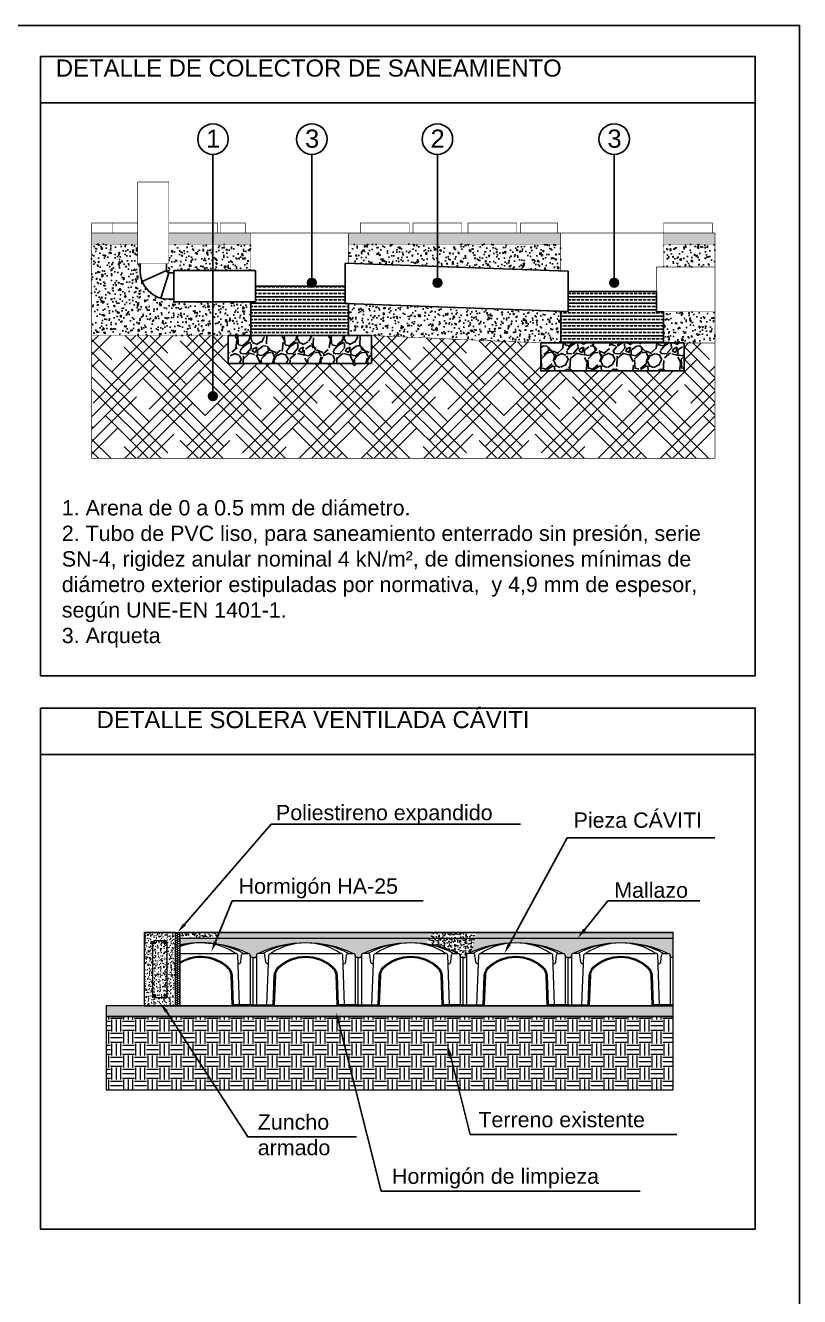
# Model space of a CAD drawing. Header units: millimetres. Extents: x 441156 to 441876, y 4514765 to 4515211.
# Drawn here: x 441284.53 to 441290.36, y 4515070.11 to 4515079.69 of the extents above; entities that cross this region are included whole.
import ezdxf

# ---------------------------------------------------------------- set-up
doc = ezdxf.new("R2010")
doc.units = ezdxf.units.MM
doc.linetypes.add('CONTINUA', pattern=[0])
doc.layers.add('01_cartela', color=6, linetype='Continuous', plot=False)
for name, color, linetype in [('01_textos', 7, 'Continuous'), ('CALEFAC_NOTAS', 7, 'Continuous'), ('INGIN SANEAMIENTO TEXTO', 7, 'Continuous')]:
    doc.layers.add(name, color=color, linetype=linetype)
doc.layers.add('_CAVITI-AUX', color=2, linetype='Continuous', lineweight=5)
doc.styles.add('Estilo1', font='swissel.ttf')
doc.styles.get("Standard").update_dxf_attribs({"font": 'arial.ttf'})
pattern_1 = [(49.99999999999999, (441211.831104919, 4515052.763886601), (0.05762772119563754, -0.005041769884432329), [0.00602579841007903, -0.06628378251086933]), (355, (441211.831104919, 4515052.763886601), (-0.0111480185190722, 0.06043412253417812), [0.004820638728063224, -0.05302721079035726]), (100.4514447, (441211.8359072137, 4515052.763466455), (0.04647970252451866, 0.05539235018630548), [0.005121140644945169, -0.0563325938457357]), (46.18420000000002, (441211.831104919, 4515052.779955396), (0.08574633352302072, -0.01329861379596055), [0.009038697615118507, -0.09942567376630347]), (96.63555760999981, (441211.8382504405, 4515052.778847189), (0.07509445950203336, 0.0782645642106544), [0.007681714111587634, -0.08449896708273086]), (351.1841511700001, (441211.831104919, 4515052.779955396), (0.07509445950629541, 0.07826456420679886), [0.00723094767584593, -0.07954045421535093]), (21, (441211.8391393169, 4515052.775938198), (0.0479578875514246, -0.03234800360326348), [0.00602579841007903, -0.06628378251086933]), (326.0000000000001, (441211.8391393169, 4515052.775938198), (0.01954890100561212, 0.05826139388008197), [0.004820638728063224, -0.05302702600869546]), (71.45144499999999, (441211.8431358075, 4515052.773242531), (0.06750678845010222, 0.02591339057753069), [0.005121140644945171, -0.05633249673706843]), (37.50000000000001, (441211.831104919, 4515052.763886601), (0.0009769711578362776, 0.02674601673522396), [0, -0.05238427417828703, 0, -0.053830465796706, 0, -0.05322788595569809]), (7.499999999999999, (441211.831104919, 4515052.763886601), (0.021136053339455, 0.03168860621836366), [0, -0.03069139990200252, 0, -0.05117911449627121, 0, -0.02028685464726606]), (327.5, (441211.8131882117, 4515052.763886601), (0.04288932245554872, -0.001812086952378027), [0, -0.02008599470026343, 0, -0.06266830346482188, 0, -0.08315601805909059]), (317.5, (441211.8051538139, 4515052.763886601), (0.0468554638153373, 0.008042777388060203), [0, -0.02611179311034246, 0, -0.04161818101894584, 0, -0.05905282441877449])]
pattern_2 = [(49.99999999999999, (0, -106.8945172410458), (0.05762772119563755, -0.005041769884432329), [0.00602579841007903, -0.06628378251086933]), (355, (0, -106.8945172410458), (-0.0111480185190722, 0.06043412253417813), [0.004820638728063224, -0.05302721079035726]), (100.4514447, (0.004802294679393526, -106.8949373873885), (0.04647970252451867, 0.05539235018630547), [0.005121140644945169, -0.05633259384573571]), (46.18420000000002, (0, -106.8784484452856), (0.08574633352302072, -0.01329861379596055), [0.009038697615118536, -0.09942567376630392]), (96.63555760999994, (0.007145521443774783, -106.8795566544578), (0.07509445950203338, 0.0782645642106544), [0.007681714111587635, -0.08449896708273086]), (351.1841511700001, (0, -106.8784484452856), (0.0750944595062954, 0.07826456420679888), [0.00723094767584593, -0.07954045421535093]), (21, (0.008034397880095412, -106.8824656442257), (0.04795788755142459, -0.03234800360326349), [0.00602579841007903, -0.06628378251086933]), (326.0000000000001, (0.008034397880095412, -106.8824656442257), (0.01954890100561212, 0.05826139388008197), [0.004820638728063224, -0.05302702600869546]), (71.45144499999999, (0.01203088850756728, -106.8851613112088), (0.06750678845010223, 0.02591339057753069), [0.005121140644945171, -0.05633249673706843]), (37.50000000000001, (0, -106.8945172410458), (0.0009769711578362778, 0.02674601673522397), [0, -0.05238427417828703, 0, -0.053830465796706, 0, -0.0532278859556981]), (7.499999999999999, (0, -106.8945172410458), (0.021136053339455, 0.03168860621836367), [0, -0.03069139990200252, 0, -0.05117911449627123, 0, -0.02028685464726607]), (327.5, (-0.01791670727263295, -106.8945172410458), (0.04288932245554872, -0.001812086952378028), [0, -0.02008599470026343, 0, -0.06266830346482191, 0, -0.0831560180590906]), (317.5, (-0.02595110515274257, -106.8945172410458), (0.04685546381533731, 0.008042777388060203), [0, -0.02611179311034246, 0, -0.04161818101894584, 0, -0.05905282441877449])]
pattern_3 = [(94.99999999999983, (441263.06255492, 4515072.060878585), (0.0822992220738116, 0.06905725274510555), [0.01119100677032678, -0.1231010744735946]), (40.00000000000001, (441263.06255492, 4515072.060878585), (-0.09400354816243046, 0.06472380658572371), [0.008952805416261518, -0.09848120275212735]), (145.4514447, (441263.0694131668, 4515072.066633338), (-0.01170432305323599, 0.133781055896103), [0.00951089228831769, -0.1046199019972584]), (91.18419999999884, (441263.0414529553, 4515072.081980551), (0.1300684268247727, 0.09514024881645708), [0.01678651015549031, -0.1846516117103935]), (141.63555761, (441263.0522919712, 4515072.089908907), (-0.004163064785043509, 0.2013950988277174), [0.01426634427177351, -0.156929994725142]), (36.18415117000001, (441263.0414529553, 4515072.081980551), (-0.004163064774383341, 0.2013950988282514), [0.0134291887795181, -0.1477211318835331]), (66, (441263.0572794289, 4515072.087256041), (0.1054598059768966, 0.02049930968730479), [0.01119100677032683, -0.1231010744735951]), (11.00000000000003, (441263.0572794289, 4515072.087256041), (-0.05083826265696384, 0.102182523394753), [0.008952805416261516, -0.09848085957887667]), (116.451445, (441263.066067746, 4515072.088964318), (0.05462154278460041, 0.1226818333365318), [0.009510892288317689, -0.1046197216487503]), (82.50000000000001, (441263.06255492, 4515072.060878585), (-0.03384058762969672, 0.03640655601057119), [0, -0.09728715219004039, 0, -0.09997299381491881, 0, -0.09885389313788612]), (52.5, (441263.06255492, 4515072.060878585), (-0.01385788966623879, 0.06937073068565225), [0, -0.05699952781686498, 0, -0.09504895083597642, 0, -0.03767638946010056]), (12.5, (441263.0390262294, 4515072.037349895), (0.05870306518326421, 0.0539437048010241), [0, -0.03730335590108964, 0, -0.1163864704113997, 0, -0.1544358934305111]), (2.499999999999997, (441263.028475247, 4515072.026798913), (0.05096983946269078, 0.07209381257759925), [0, -0.04849436267141655, 0, -0.07729255342705776, 0, -0.1096718663492036])]
pattern_4 = [(180, (441263.06255492, 4515072.060878585), (-1.087009045070248e-17, -0.04895453530326725), []), (180, (441263.0381159648, 4515072.085317541), (-1.087009045070248e-17, -0.04895453530326725), [0.02349817694556828, -0.009790907060653454])]
pattern_5 = [(273.0127875, (441263.0133170023, 4515072.363340081), (0.1758497059158372, -2.989445004128875), [0.03345762859672664, -3.31231121131938]), (229.969741, (441263.0150754994, 4515072.329928637), (1.934346756516896, 2.286046188801407), [0.05741434113448433, -5.684017972111179]), (177.5104471, (441262.9781470611, 4515072.28596621), (3.692843828681993, -0.1758497047065241), [0.04048359133617722, -4.007880664306454]), (312.2736889999999, (441262.9535281023, 4515072.173422397), (-3.341144415978818, 3.69284382896442), [0.05228388625288858, -5.176103754632521]), (337.83365418, (441262.9886980435, 4515072.134735461), (-2.989445004159426, 1.230947942767134), [0.05126848890526092, -5.075587396768062]), (42.27368899999994, (441263.0361774641, 4515072.115391995), (-3.69284382896442, -3.341144415978816), [0.05228388625288857, -5.176103754632521]), (82.69424047, (441263.0748643995, 4515072.150561935), (-0.5275491181405817, -4.044543240893814), [0.06914276491882704, -6.845128143625403]), (117.25532837, (441263.0836568847, 4515072.219143322), (-2.637745591431377, 5.099641477836204), [0.06527788855843479, -6.462513329038345]), (166.42956562, (441263.0537624347, 4515072.277173725), (-3.692843828691387, 0.8792485303001026), [0.05246095284889835, -5.19364007917728]), (220.2363583, (441263.00276602, 4515072.289483204), (2.110196473770209, 1.758497060913443), [0.05989227872247482, -2.934720309193364]), (267.3974378, (441262.9570450964, 4515072.250796269), (-0.1758497059833176, -4.044543240869745), [0.07745370392454932, -7.667922409570538]), (183.81407483, (441263.1293778084, 4515072.34575511), (-2.286046179630516, -0.1758497059648778), [0.02643589357094487, -2.617164856648316]), (216.4692344, (441263.1030003525, 4515072.343996612), (2.637745591530202, 1.934346767830105), [0.05029412524912447, -4.979130440231014]), (270, (441263.06255492, 4515072.314102164), (0.1758497061245213, -0.1758497061245213), [0.03516985263258667, -0.3165295596164558]), (248.19859051, (441263.0291434759, 4515072.322894648), (0.5275491184591375, 1.23094794283383), [0.01893965985810096, -1.875019637675097]), (336.80140949, (441263.0221094876, 4515072.305309677), (-0.7033988245225524, 0.3516994121999498), [0.0267845556041004, -1.312446906961066]), (75.96375653, (441263.0467284465, 4515072.294758694), (0.1758497061567157, 0.8792485306161198), [0.04350292496281141, -1.406590900207791]), (206.56505118, (441263.0572794289, 4515072.336962624), (0.5275491183642603, 0.1758497061521164), [0.03145692527523154, -0.7549668681603067]), (61.38954033400001, (441262.9201166581, 4515072.203316848), (1.230947942871527, 2.286046179618588), [0.0440676977711539, -4.362713306825954]), (115.34617594, (441262.9412186228, 4515072.242003784), (1.230947942784376, -2.63774559190909), [0.03697036127741204, -3.660057994265538]), (338.19859051, (441263.0221094876, 4515072.372132566), (-1.230947942834739, 0.527549118459502), [0.03787907102716261, -1.856080226506037]), (28.61045967000003, (441263.0572794289, 4515072.358064589), (-2.286046179532377, -1.230947943031419), [0.0440676977711539, -4.362713306826052]), (24.44395478000003, (441263.0291434759, 4515072.094290029), (-1.230947942871538, -0.5275491183734898), [0.04249598304252136, -2.082304100502914]), (339.7751406, (441263.0678304113, 4515072.111875), (-2.813595298562838, 1.055098235224635), [0.0356067992747081, -3.525078366401876]), (111.80140949, (441263.1997176908, 4515072.198041357), (-0.5275491184508467, 1.230947942838412), [0.03787907102716315, -1.85608022650606]), (62.35402464, (441263.1856497143, 4515072.233211298), (-1.582647354927424, -2.98944500421873), [0.04168799235370375, -4.127099956078592]), (114.4439547799999, (441263.1135513348, 4515072.111875), (0.5275491183649411, -1.230947942875208), [0.0212479915212606, -2.103552092024166]), (146.309932474, (441263.1891667085, 4515072.187490374), (-0.8792485306225767, 0.5275491183735119), [0.01268065411597707, -1.255389610298407]), (210.963756532, (441263.1786157261, 4515072.194524362), (0.7033988244979757, 0.3516994122489849), [0.05126848890526076, -0.9741026882294204]), (231.00900596, (441263.1346532995, 4515072.168146905), (1.582647355019188, 1.934346767452265), [0.04751204096602055, -4.703685384438678]), (348.69006753, (441263.06255492, 4515072.278932221), (-0.5275491183857455, 0.1758497060878624), [0.03586643063177967, -0.86079465235677]), (38.15722658999997, (441263.0977248613, 4515072.271898233), (3.341144416227476, 2.63774559204247), [0.06261840797172592, -6.199211602072054]), (105.9453959, (441263.146962779, 4515072.310585168), (0.527549118343091, -1.934346767377855), [0.02560402873435057, -2.534806340434104]), (135, (441263.1399287907, 4515072.335204128), (-0.3516994122490095, 2.174018090140495e-17), [0.01492134236043586, -0.2337676969801618]), (165.25643716, (441263.1258608143, 4515072.169905404), (1.934346767332649, -0.5275491185086991), [0.03454887610135265, -3.420349673727685]), (93.01278749999905, (441263.0924493701, 4515072.178697889), (-0.1758497059053753, 2.989445004129425), [0.06691525719345298, -3.278853582722641]), (44.99999999999999, (441263.088932376, 4515072.245520777), (2.174018090140496e-17, 0.3516994122490094), [0.0646591502285554, -0.1840298891120423]), (10.30484649999995, (441263.1346532995, 4515072.291241701), (2.989445003831074, 0.5275491199912588), [0.03932121876629878, -3.892797748411351]), (299.0546040999999, (441263.1733402349, 4515072.29827569), (0.527549118388897, -0.8792485306133362), [0.0362096215060697, -1.774273913153036]), (252.64597536, (441263.1909252055, 4515072.266622743), (-1.582647355476576, -5.099641477500148), [0.05895546711127878, -5.836600988214964]), (220.42607874, (441263.1733402349, 4515072.210350836), (-2.461895885742949, -2.110196473494011), [0.06237096237758179, -6.17471841354478])]

# ---------------------------------------------------------------- blocks, each defined once
blk = doc.blocks.new('C30_lateral')
for points in [[(-0.2005385417044891, 0.4274968172066735, 0.4816990722417561), (-0.2089531521548054, 0.4406792791743328), (-0.2410468478451691, 0.4440575629311923, -0.3838189494988065), (-0.2499999999999929, 0.4540026174604179), (-0.2499999999999929, 0.4750000000001364, -0.414213562373095), (-0.2399999999999949, 0.4850000000001558), (-0.004999999999995453, 0.4850000000001558)], [(-0.004999999999995453, 0.5000000000002842), (-0.005000000000002558, 0.4000000000002899), (0, 0.4000000000002899), (0, 0.5000000000002842), (-0.2299999999999898, 0.5000000000002558), (-0.2299999999999898, 0.4925000000002626, -0.414213562373095), (-0.2374999999999901, 0.4850000000002694)], [(-0.004999999999995453, 0.4350000000001444), (-0.2410468478655687, 0.4259424370669365, 0.3838189507984343), (-0.2500000000203926, 0.4159973824924066)], [(-0.004999999999995453, 0.06499999999999773), (-0.2410468478655687, 0.07405756293323407, -0.3838189507984343), (-0.2500000000203926, 0.08400261750773552), (-0.2499999985162162, 0.416002867399726)], [(-0.005000000000002558, 0.4050036746369017), (-0.14430025512371, 0.3996584610116827, 0.1956200089911385), (-0.1820678914430047, 0.3825784738402547, 0.3992511138372316), (-0.1820678914409726, 0.1174215261633549, 0.1956200089920945), (-0.1443002551239729, 0.1003415389889426), (-0.005000000000002558, 0.09499632536369518)], [(-0.005000000000002558, 0.4000000000006025), (-0.1441085369729578, 0.3946621429625736, 0.1956200089911689), (-0.1784427549369241, 0.3791348804830932, 0.3992511138372219), (-0.1784427549346006, 0.1208651195202037, 0.1956200089920585), (-0.1441085369732207, 0.1053378570380517), (-0.004999999999995453, 0.09999999999999432)], [(-0.2005385417044891, 0.07250318279349699, -0.4816990722416616), (-0.2089531521548054, 0.0593207208258093), (-0.2410468478451691, 0.05594243706892144, 0.3838189494988065), (-0.2499999999999929, 0.04599738253972419), (-0.2499999999999929, 0.02500000000000568, 0.414213562373095), (-0.2399999999999949, 0.01500000000001478), (-0.004999999999995453, 0.01500000000001478)], [(-0.004999999999995453, 0), (-0.005000000000002558, 0.09999999999999432), (0, 0.09999999999999432), (0, 0), (-0.2299999999999898, 2.842170943040401e-14), (-0.2299999999999898, 0.0075000000000216, 0.414213562373095), (-0.2374999999999901, 0.01500000000001478)]]:
    blk.add_lwpolyline(points, format="xyb")
for centre, radius, start, end in [((0.23125000000082, 0.2500000000000568), 0.5312500000007705, 154.9423845817267, 205.0576154182714), ((0.1411706793072511, 0.2500000000000853), 0.4411706793071853, 152.4571405051513, 207.5428594948469), ((0.0005513100454876962, 0.2500000000000568), 0.3005513100454412, 146.4743921063303, 213.5256078936639)]:
    blk.add_arc(centre, radius, start, end)
blk = doc.blocks.new('corte_01')
blk.add_line((-0.3500000000002856, 0.2905033540859634), (-0.3500000000002856, 0.2011072191099998))
blk.add_lwpolyline([(-0.3500000000002856, 0.249999999721382), (-0.08399713260055819, 0.2499999985162162)])
for points in [[(-0.06500000000013983, 0.004999999999995453), (-0.07405756293334775, 0.2410468478655687, 0.3838189507984343), (-0.08400261750787763, 0.2500000000203926)], [(-0.07250318279361068, 0.2005385417044891, 0.4816990722417561), (-0.05932072082595141, 0.2089531521548054), (-0.05594243706909197, 0.2410468478451691, -0.3838189494988065), (-0.04599738253986629, 0.2499999999999929), (-0.02500000000014779, 0.2499999999999929, -0.414213562373095), (-0.01500000000012847, 0.2399999999999949), (-0.01500000000012847, 0.004999999999995453)], [(-0.09499632536338254, 0.005000000000002558), (-0.1003415389886015, 0.14430025512371, 0.1956200089911385), (-0.1174215261600295, 0.1820678914430047, 0.3386089107139164), (-0.3500000000002856, 0.2069878354833534, 0.3386089107139164)], [(-0.09999999999968168, 0.005000000000002558), (-0.1053378570377106, 0.1441085369729578, 0.1956200089911689), (-0.120865119517191, 0.1784427549369241, 0.3431555736592181), (-0.3500000000002856, 0.2011072191099998, 0.3431555736592181)], [(0, 0.004999999999995453), (-0.09999999999999432, 0.005000000000002558), (-0.09999999999999432, 0), (0, 0), (-2.842170943040401e-14, 0.2299999999999898), (-0.0075000000000216, 0.2299999999999898, -0.414213562373095), (-0.01500000000001478, 0.2374999999999901)]]:
    blk.add_lwpolyline(points, format="xyb")
for centre, radius, start, end in [((-0.2500000000002274, -0.0005513100454876962), 0.3005513100454412, 56.47439210633036, 109.4340666694297), ((-0.2500000000002274, -0.23125000000082), 0.5312500000007705, 64.94238458172676, 100.8498158629873), ((-0.250000000000199, -0.1411706793072511), 0.4411706793071853, 62.4571405051513, 103.1010785720571)]:
    blk.add_arc(centre, radius, start, end)

msp = doc.modelspace()

# ---------------------------------------------------------------- hatches: boundary and pattern name
at = {"layer": '_CAVITI-AUX'}
h = msp.add_hatch(dxfattribs=at)
h.set_pattern_fill('AR-CONC', color=254, scale=0.0003163148771695029, style=0)
h.set_pattern_definition(pattern_1)
h.paths.add_polyline_path([(441285.6589974969, 4515072.852150226), (441285.421761339, 4515072.852150226), (441285.421761339, 4515072.298599191), (441285.6589974969, 4515072.298599191)])
h = msp.add_hatch(dxfattribs=at)
h.set_pattern_fill('HONEY', color=256, scale=0.003163148771695028, style=0)
h.set_pattern_definition([(0, (441211.831104919, 4515052.763886601), (0.01506449602519757, 0.008697490797346758), [0.01004299735013171, -0.02008599470026343]), (120, (441211.831104919, 4515052.763886601), (-0.01506449599228245, 0.008697490854357426), [0.01004299735013169, -0.02008599470026338]), (59.99999999999999, (441211.831104919, 4515052.763886601), (3.29151222835188e-11, 0.01739498165170418), [-0.02008599470026343, 0.01004299735013171])])
h.paths.add_polyline_path([(441285.6589974969, 4515072.852150226), (441285.6906289847, 4515072.852150226), (441285.6906289847, 4515072.298599191), (441285.6589974969, 4515072.298599191)], flags=17)
h = msp.add_hatch(dxfattribs=at)
h.set_pattern_fill('AR-CONC', color=254, scale=0.0003163148771695029, style=0)
h.set_pattern_definition(pattern_2)
h.paths.add_polyline_path([(441285.9886267002, 4515072.852150226), (441285.6906289847, 4515072.852150226), (441285.6906289847, 4515072.807866142), (441285.9704461354, 4515072.807866142)])
h = msp.add_hatch(dxfattribs=at)
h.set_pattern_fill('AR-CONC', color=254, scale=0.0003163148771695029, style=0)
h.set_pattern_definition(pattern_2)
h.paths.add_polyline_path([(441286.9954278549, 4515072.693992787, -0.414213531411887), (441287.0112435968, 4515072.678177044), (441287.0112435968, 4515072.674223107, 0.4142135623730951), (441287.0231054046, 4515072.6623613), (441287.0349672126, 4515072.6623613), (441287.0468290207, 4515072.6623613, 0.4647927261435585), (441287.0588497847, 4515072.67594036, -0.4564119804114849), (441287.0745065703, 4515072.693992787, -0.1454838851494013), (441287.5480585652, 4515072.764787048), (441287.571556038, 4515072.807866142), (441285.6906289847, 4515072.807866142), (441285.6906289847, 4515072.758051855, -0.1579704279593764), (441286.204640662, 4515072.693992787, -0.4142135308729084), (441286.2204564039, 4515072.678177044), (441286.2204564039, 4515072.674223107, 0.4142135623730951), (441286.2323182116, 4515072.6623613), (441286.2441800197, 4515072.6623613), (441286.2560418277, 4515072.6623613, 0.4647927261435577), (441286.2680625917, 4515072.67594036, -0.45641198041179), (441286.2837193773, 4515072.693992787, -0.2222222236054084)])
h = msp.add_hatch(dxfattribs=at)
h.set_pattern_fill('AR-CONC', color=254, scale=0.0003163148771695029, style=0)
h.set_pattern_definition(pattern_2)
h.paths.add_polyline_path([(441287.595710772, 4515072.852150226), (441285.9886267002, 4515072.852150226), (441285.9704461354, 4515072.807866142), (441287.571556038, 4515072.807866142)])
h = msp.add_hatch(dxfattribs=at)
h.set_pattern_fill('AR-CONC', color=254, scale=0.0003163148771695029, style=0)
h.set_pattern_definition(pattern_2)
h.paths.add_polyline_path([(441287.7728214379, 4515072.807866142), (441287.571556038, 4515072.807866142), (441287.5480585652, 4515072.764787048, -0.05779545865203738), (441287.7353440736, 4515072.715765213)])
h = msp.add_hatch(dxfattribs=at)
h.set_pattern_fill('AR-CONC', color=254, scale=0.0003163148771695029, style=0)
h.set_pattern_definition(pattern_2)
h.paths.add_polyline_path([(441287.790841351, 4515072.852150226), (441287.595710772, 4515072.852150226), (441287.571556038, 4515072.807866142), (441287.7728214379, 4515072.807866142)])
h = msp.add_hatch(dxfattribs=at)
h.set_pattern_fill('AR-CONC', color=254, scale=0.0003163148771695029, style=0)
h.set_pattern_definition(pattern_2)
h.paths.add_polyline_path([(441287.9132767561, 4515072.807866142), (441287.7728214379, 4515072.807866142), (441287.7353440736, 4515072.715765213, -0.01646889016330024), (441287.7862150479, 4515072.693992787, -0.4142135314118908), (441287.8020307898, 4515072.678177044), (441287.8020307898, 4515072.674223107, 0.4142135623730951), (441287.8138925976, 4515072.6623613), (441287.8257544056, 4515072.6623613), (441287.8376162135, 4515072.6623613, 0.4142135623730951), (441287.8494780213, 4515072.674223107), (441287.8494780213, 4515072.678177044, -0.4142135308729323), (441287.8652937632, 4515072.693992787, -0.00714127146389083), (441287.8871774246, 4515072.703845742)])
h = msp.add_hatch(dxfattribs=at)
h.set_pattern_fill('AR-CONC', color=254, scale=0.0003163148771695029, style=0)
h.set_pattern_definition(pattern_2)
h.paths.add_polyline_path([(441287.9243878938, 4515072.852150226), (441287.790841351, 4515072.852150226), (441287.7728214379, 4515072.807866142), (441287.9132767561, 4515072.807866142)])
at = {"layer": '_CAVITI-AUX', "linetype": 'CONTINUA'}
h = msp.add_hatch(dxfattribs=at)
h.set_pattern_fill('AR-CONC', color=254, scale=0.0003, style=0)
h.set_pattern_definition([(49.99999999999999, (0, -106.8945172410458), (0.0546554006988012, -0.004781725661670925), [0.005715, -0.062865]), (355, (0, -106.8945172410458), (-0.0105730264274908, 0.05731705357171054), [0.004572, -0.050292175251]), (100.4514447, (0.004554602100000693, -106.8949157170958), (0.04408237412710598, 0.05253532557365852), [0.004857002639999998, -0.05342707337999998]), (46.18420000000002, (0, -106.8792772410458), (0.08132371226763897, -0.01261269837981814), [0.00857249999999999, -0.09429749999999992]), (96.63555760999994, (0.006776970000004212, -106.8803282910458), (0.0712212402154509, 0.07422783737931644), [0.007285506941999999, -0.08014068244799999]), (351.1841511700001, (0, -106.8792772410458), (0.07122124021949311, 0.07422783737565979), [0.006857990121, -0.07543791957599999]), (21, (0.007620000000002847, -106.8830872410458), (0.04548431738073974, -0.03067955945612628), [0.005715, -0.062865]), (326.0000000000001, (0.007620000000002847, -106.8830872410458), (0.01854060850429412, 0.05525638983669578), [0.004572, -0.05029199999999999]), (71.45144499999999, (0.01141035978000104, -106.8856438710158), (0.06402492578361484, 0.02457683066577157), [0.00485700264, -0.05342698127999999]), (37.50000000000001, (0, -106.8945172410458), (0.0009265809751775449, 0.02536651166194593), [0, -0.04968239999999999, 0, -0.051054, 0, -0.0504825]), (7.499999999999999, (0, -106.8945172410458), (0.02004589875309172, 0.03005417244543585), [0, -0.0291084, 0, -0.0485394, 0, -0.0192405]), (327.5, (-0.01699260000000891, -106.8945172410458), (0.04067717855006141, -0.001718623197802033), [0, -0.01905, 0, -0.059436, 0, -0.07886699999999999]), (317.5, (-0.02461259999999754, -106.8945172410458), (0.04443875441580541, 0.007627947309999908), [0, -0.024765, 0, -0.0394716, 0, -0.05600699999999999])])
h.paths.add_polyline_path([(441289.4073287914, 4515072.807866142), (441287.9132767561, 4515072.807866142), (441287.8871774246, 4515072.703845742, -0.2147401703947355), (441288.5770022408, 4515072.693992787, -0.4142135314118809), (441288.5928179827, 4515072.678177044), (441288.5928179827, 4515072.674223107, 0.4142135623730951), (441288.6046797904, 4515072.6623613), (441288.6165415985, 4515072.6623613), (441288.6284034064, 4515072.6623613, 0.4142135623730951), (441288.6402652142, 4515072.674223107), (441288.6402652142, 4515072.678177044, -0.4142135308729323), (441288.656080956, 4515072.693992787, -0.2222222236054122), (441289.3677894336, 4515072.693992787, -0.4142135314118766), (441289.3836051755, 4515072.678177044), (441289.3836051755, 4515072.674223107, 0.4142135623730951), (441289.3954669833, 4515072.6623613), (441289.4073287914, 4515072.6623613)])
at = {"layer": '_CAVITI-AUX'}
h = msp.add_hatch(dxfattribs=at)
h.set_pattern_fill('AR-CONC', color=254, scale=0.0003163148771695029, style=0)
h.set_pattern_definition(pattern_2)
h.paths.add_polyline_path([(441289.4073287914, 4515072.852150226), (441287.9243878938, 4515072.852150226), (441287.9132767561, 4515072.807866142), (441289.4073287914, 4515072.807866142)])
h = msp.add_hatch(color=256, dxfattribs=at)
h.dxf.hatch_style = 1
edge = h.paths.add_edge_path()
edge.add_arc((441285.5008400583, 4515072.773071506), 0.007907871929237571, 0, 360)
h = msp.add_hatch(color=256, dxfattribs=at)
h.dxf.hatch_style = 1
edge = h.paths.add_edge_path()
edge.add_arc((441285.5799187776, 4515072.773071506), 0.007907871929237571, 0, 360)
h = msp.add_hatch(color=256, dxfattribs=at)
h.dxf.hatch_style = 1
edge = h.paths.add_edge_path()
edge.add_arc((441285.5008400583, 4515072.377677909), 0.007907871929237571, 0, 360)
h = msp.add_hatch(color=256, dxfattribs=at)
h.dxf.hatch_style = 1
edge = h.paths.add_edge_path()
edge.add_arc((441285.5799187776, 4515072.377677909), 0.007907871929237571, 0, 360)
h = msp.add_hatch(dxfattribs=at)
h.set_pattern_fill('AR-CONC', color=254, scale=0.0003163148771695029, style=0)
h.set_pattern_definition(pattern_1)
h.paths.add_polyline_path([(441289.4073287914, 4515072.298599191), (441289.2491713528, 4515072.298599191), (441285.421761339, 4515072.298599191), (441285.1370779495, 4515072.298599191), (441285.1370779495, 4515072.219520472), (441289.4073287914, 4515072.219520472)])
h = msp.add_hatch(dxfattribs=at)
h.set_pattern_fill('EARTH', color=254, scale=0.01424074098395421, style=0)
h.set_pattern_definition([(0, (441211.831104919, 4515052.763886601), (0.09042870524810924, 0.09042870524810924), [0.09042870524810924, -0.09042870524810924]), (0, (441211.831104919, 4515052.797797366), (0.09042870524810924, 0.09042870524810924), [0.09042870524810924, -0.09042870524810924]), (0, (441211.831104919, 4515052.831708131), (0.09042870524810924, 0.09042870524810924), [0.09042870524810924, -0.09042870524810924]), (90, (441211.8424085071, 4515052.843011717), (-0.09042870524810924, 0.09042870524810924), [0.09042870524810924, -0.09042870524810924]), (90, (441211.8763192716, 4515052.843011717), (-0.09042870524810924, 0.09042870524810924), [0.09042870524810924, -0.09042870524810924]), (90, (441211.9102300361, 4515052.843011717), (-0.09042870524810924, 0.09042870524810924), [0.09042870524810924, -0.09042870524810924])])
h.paths.add_polyline_path([(441289.4073287914, 4515072.219520472), (441285.1370779495, 4515072.219520472), (441285.1370779495, 4515071.665969437), (441289.4073287914, 4515071.665969437)])
at = {"layer": 'INGIN SANEAMIENTO TEXTO'}
h = msp.add_hatch(color=254, dxfattribs=at)
h.dxf.hatch_style = 1
h.paths.add_polyline_path([(441285.3735573661, 4515078.121197982), (441285.0270142101, 4515078.121197982), (441285.0270142101, 4515078.037708962), (441285.3735573661, 4515078.037708962)])
h = msp.add_hatch(color=254, dxfattribs=at)
h.dxf.hatch_style = 1
h.paths.add_polyline_path([(441286.2258155074, 4515078.037708962), (441285.6085391355, 4515078.037708962), (441285.6085391355, 4515078.121197982), (441286.2258155074, 4515078.121197982)])
h = msp.add_hatch(color=254, dxfattribs=at)
h.dxf.hatch_style = 1
h.paths.add_polyline_path([(441286.9604150088, 4515078.037708962), (441288.5601442406, 4515078.037708962), (441288.5601442406, 4515078.121197982), (441286.9604150088, 4515078.121197982)])
h = msp.add_hatch(color=254, dxfattribs=at)
h.dxf.hatch_style = 1
h.paths.add_polyline_path([(441289.3343775576, 4515078.121197982), (441289.7211067018, 4515078.121197982), (441289.7211067018, 4515078.037708962), (441289.3343775576, 4515078.037708962)])
h = msp.add_hatch(dxfattribs=at)
h.set_pattern_fill('AR-CONC', color=254, scale=0.0005874544236392073, angle=45)
h.set_pattern_definition(pattern_3)
edge = h.paths.add_edge_path()
edge.add_line((441285.0270142101, 4515078.037708962), (441285.0270142101, 4515077.349158302))
edge.add_line((441285.0270142101, 4515077.349158302), (441286.2258155074, 4515077.349158302))
edge.add_line((441286.2258155074, 4515077.349158302), (441286.2258155074, 4515077.603985075))
edge.add_line((441286.2258155074, 4515077.603985075), (441285.6462720277, 4515077.603985075))
edge.add_line((441285.6462720277, 4515077.603985075), (441285.6462720277, 4515077.621866718))
edge.add_line((441285.6462720277, 4515077.621866718), (441285.5918321487, 4515077.621866718))
edge.add_line((441285.5918321487, 4515077.621866718), (441285.5698059065, 4515077.624690766))
edge.add_line((441285.5698059065, 4515077.624690766), (441285.5533457779, 4515077.628364113))
edge.add_line((441285.5533457779, 4515077.628364113), (441285.5421699344, 4515077.631576439))
edge.add_line((441285.5421699344, 4515077.631576439), (441285.5262231363, 4515077.637330855))
edge.add_line((441285.5262231363, 4515077.637330855), (441285.5088403549, 4515077.645408886))
edge.add_line((441285.5088403549, 4515077.645408886), (441285.4969330991, 4515077.651992766))
edge.add_line((441285.4969330991, 4515077.651992766), (441285.4901323082, 4515077.656597409))
edge.add_line((441285.4901323082, 4515077.656597409), (441285.4686831434, 4515077.671718488))
edge.add_line((441285.4686831434, 4515077.671718488), (441285.4568933164, 4515077.682434885))
edge.add_line((441285.4568933164, 4515077.682434885), (441285.4473547623, 4515077.69257547))
edge.add_line((441285.4473547623, 4515077.69257547), (441285.4371049269, 4515077.704621231))
edge.add_line((441285.4371049269, 4515077.704621231), (441285.4304081441, 4515077.713897171))
edge.add_line((441285.4304081441, 4515077.713897171), (441285.4241978509, 4515077.72287132))
edge.add_line((441285.4241978509, 4515077.72287132), (441285.4186619332, 4515077.732482379))
edge.add_line((441285.4186619332, 4515077.732482379), (441285.4148471827, 4515077.739327321))
edge.add_line((441285.4148471827, 4515077.739327321), (441285.4103245057, 4515077.749042062))
edge.add_line((441285.4103245057, 4515077.749042062), (441285.4074844932, 4515077.75514243))
edge.add_line((441285.4074844932, 4515077.75514243), (441285.4019434619, 4515077.770476706))
edge.add_line((441285.4019434619, 4515077.770476706), (441285.3988735439, 4515077.780326607))
edge.add_line((441285.3988735439, 4515077.780326607), (441285.3964444503, 4515077.790487558))
edge.add_line((441285.3964444503, 4515077.790487558), (441285.3940879244, 4515077.800344955))
edge.add_line((441285.3940879244, 4515077.800344955), (441285.3928175854, 4515077.811107548))
edge.add_line((441285.3928175854, 4515077.811107548), (441285.3912665357, 4515077.824248382))
edge.add_line((441285.3912665357, 4515077.824248382), (441285.3914390097, 4515077.838966844))
edge.add_line((441285.3914390097, 4515077.838966844), (441285.3914390097, 4515077.891610122))
edge.add_line((441285.3914390097, 4515077.891610122), (441285.3735573661, 4515077.891610122))
edge.add_line((441285.3735573661, 4515077.891610122), (441285.3735573661, 4515078.037708962))
edge.add_line((441285.3735573661, 4515078.037708962), (441285.0270142101, 4515078.037708962))
edge.add_line((441285.0270142101, 4515078.037708962), (441285.0270142101, 4515077.349158302))
h = msp.add_hatch(dxfattribs=at)
h.set_pattern_fill('AR-CONC', color=254, scale=0.0005874544236392073, angle=45)
h.set_pattern_definition(pattern_3)
h.paths.add_polyline_path([(441286.2258155074, 4515078.037708962), (441286.2258155074, 4515077.838966844), (441285.6462720277, 4515077.838966844), (441285.6462720277, 4515077.821085202), (441285.6085391355, 4515077.821085202), (441285.6041587921, 4515077.82187023), (441285.6020551434, 4515077.82261638), (441285.6002625359, 4515077.823252204), (441285.5984182133, 4515077.824482677), (441285.5968748665, 4515077.825728725), (441285.5953415851, 4515077.827250647), (441285.5939559279, 4515077.829089172), (441285.59286552, 4515077.83084623), (441285.591973063, 4515077.832686608), (441285.5913322385, 4515077.83468436), (441285.5909430468, 4515077.83691725), (441285.5906574921, 4515077.838966844), (441285.5906574921, 4515077.891610122), (441285.6085391355, 4515077.891610122), (441285.6085391355, 4515078.037708962)])
h = msp.add_hatch(dxfattribs=at)
h.set_pattern_fill('AR-CONC', color=254, scale=0.0005874544236392073, angle=45)
h.set_pattern_definition(pattern_3)
h.paths.add_polyline_path([(441288.5601442406, 4515078.037708962), (441288.5601442406, 4515077.835386296), (441286.9604150088, 4515077.893623424), (441286.9604150088, 4515078.037708962)])
h = msp.add_hatch(dxfattribs=at)
h.set_pattern_fill('AR-CONC', color=254, scale=0.0005874544236392073, angle=45)
h.set_pattern_definition(pattern_3)
h.paths.add_polyline_path([(441289.3343775576, 4515078.037708962), (441289.7211067018, 4515078.037708962), (441289.7211067018, 4515077.865209796), (441289.3343775576, 4515077.865209796)])
h = msp.add_hatch(color=5, dxfattribs=at)
h.dxf.hatch_style = 1
edge = h.paths.add_edge_path()
edge.add_arc((441286.6857803299, 4515077.747138118), 0.03267041153160185, 0, 360)
h = msp.add_hatch(color=5, dxfattribs=at)
h.dxf.hatch_style = 1
edge = h.paths.add_edge_path()
edge.add_arc((441287.6309316298, 4515077.747138118), 0.03267041153160185, 0, 360)
h = msp.add_hatch(color=5, dxfattribs=at)
h.dxf.hatch_style = 1
edge = h.paths.add_edge_path()
edge.add_arc((441288.9630334114, 4515077.747138118), 0.03267041153160185, 0, 360)
h = msp.add_hatch(dxfattribs=at)
h.set_pattern_fill('JIS_STN_2.5', color=5, scale=0.01958181412130691, angle=135)
h.set_pattern_definition(pattern_4)
h.paths.add_polyline_path([(441286.2258155074, 4515077.349158302), (441286.2258155074, 4515077.603985075), (441286.2601012909, 4515077.603985075), (441286.2601012909, 4515077.72147596), (441286.9361072975, 4515077.72147596), (441286.9361072975, 4515077.591486231), (441286.9604150088, 4515077.590601325), (441286.9604150088, 4515077.349158302)])
h = msp.add_hatch(dxfattribs=at)
h.set_pattern_fill('JIS_STN_2.5', color=5, scale=0.01958181412130691, angle=135)
h.set_pattern_definition(pattern_4)
h.paths.add_polyline_path([(441288.5601442406, 4515077.293208272), (441288.5601442406, 4515077.532364197), (441288.615060544, 4515077.530365005), (441288.615060544, 4515077.681876054), (441289.2802362826, 4515077.681876054), (441289.2802362826, 4515077.527395222), (441289.3343775576, 4515077.527395222), (441289.3343775576, 4515077.293208272)])
h = msp.add_hatch(dxfattribs=at)
h.set_pattern_fill('AR-CONC', color=254, scale=0.0005874544236392073, angle=45)
h.set_pattern_definition(pattern_3)
h.paths.add_polyline_path([(441286.9604150088, 4515077.349158302), (441287.1343401222, 4515077.349158302), (441288.4089985898, 4515077.293208272), (441288.5601442406, 4515077.293208272), (441288.5601442406, 4515077.532364197), (441286.9604150088, 4515077.590601325)])
h = msp.add_hatch(dxfattribs=at)
h.set_pattern_fill('AR-CONC', color=254, scale=0.0005874544236392073, angle=45)
h.set_pattern_definition(pattern_3)
h.paths.add_polyline_path([(441289.3343775576, 4515077.293208272), (441289.7211067018, 4515077.293208272), (441289.7211067018, 4515077.527395222), (441289.3343775576, 4515077.527395222)])
h = msp.add_hatch(dxfattribs=at)
h.set_pattern_fill('HOUND', color=254, scale=0.0417745367921214, angle=45)
h.set_pattern_definition([(44.99999999999999, (441219.4804978039, 4515041.107265987), (0.1406797648996038, 0.2344662748326729), [1.061073234519883, -0.5305366172599416]), (135, (441219.4804978039, 4515041.107265987), (0.1406797648996037, -0.2344662748326729), [1.061073234519883, -0.5305366172599416])])
h.paths.add_polyline_path([(441289.7211067018, 4515077.293208272), (441289.7211067018, 4515076.424239643), (441285.0270142101, 4515076.424239643), (441285.0270142101, 4515077.349158302), (441286.0548529489, 4515077.349158302), (441286.0548529489, 4515077.138498175), (441287.1343401222, 4515077.138498175), (441287.1343401222, 4515077.349158302), (441288.4089985898, 4515077.293208272), (441288.4089985898, 4515077.082548145), (441289.4884857631, 4515077.082548145), (441289.4884857631, 4515077.293208272)])
h = msp.add_hatch(dxfattribs=at)
h.set_pattern_fill('GRAVEL', color=254, scale=0.009790907060653454, angle=45)
h.set_pattern_definition(pattern_5)
h.paths.add_polyline_path([(441286.0548529489, 4515077.349158302), (441287.1343401222, 4515077.349158302), (441287.1343401222, 4515077.138498175), (441286.0548529489, 4515077.138498175)])
h = msp.add_hatch(dxfattribs=at)
h.set_pattern_fill('GRAVEL', color=254, scale=0.009790907060653454, angle=45)
h.set_pattern_definition(pattern_5)
h.paths.add_polyline_path([(441288.4089985898, 4515077.293208272), (441289.4884857631, 4515077.293208272), (441289.4884857631, 4515077.082548145), (441288.4089985898, 4515077.082548145)])
h = msp.add_hatch(color=5, dxfattribs=at)
h.dxf.hatch_style = 1
edge = h.paths.add_edge_path()
edge.add_arc((441285.9408505099, 4515076.891633488), 0.03267041153160185, 0, 360)

# ---------------------------------------------------------------- linework, layer by layer
at = {"layer": '01_cartela', "color": 3}
msp.add_lwpolyline([(441259.7207287893, 4515079.685568644), (441259.7207287893, 4515058.150544631), (441290.3587168496, 4515058.150544631), (441290.3587168496, 4515079.685568644)], close=True, dxfattribs=at)
at = {"layer": '_CAVITI-AUX', "linetype": 'ByBlock', "lineweight": -2}
for p, q in [((441288.6094965126, 4515073.563858699), (441288.6253122565, 4515073.563858699)), ((441286.086022581, 4515073.089386384), (441286.1018383249, 4515073.089386384)), ((441287.1931246512, 4515073.089386384), (441287.208940395, 4515073.089386384)), ((441287.8777722616, 4515071.328578754), (441287.8935880055, 4515071.328578754))]:
    msp.add_line(p, q, dxfattribs=at)
at = {"layer": '_CAVITI-AUX'}
for p, q in [((441285.421761339, 4515072.852150226), (441285.6589974969, 4515072.852150226)), ((441285.421761339, 4515072.852150226), (441285.421761339, 4515072.298599191)), ((441285.6906289847, 4515072.852150226), (441289.4073287914, 4515072.852150226)), ((441285.421761339, 4515072.298599191), (441285.1370779495, 4515072.298599191)), ((441285.1370779495, 4515072.219520472), (441289.4073287914, 4515072.219520472)), ((441285.421761339, 4515072.298599191), (441289.4073287914, 4515072.298599191))]:
    msp.add_line(p, q, dxfattribs=at)
at = {"layer": '_CAVITI-AUX', "linetype": 'ByBlock', "lineweight": -2}
for points in [[(441285.7266043089, 4515072.911909151), (441286.3803565571, 4515073.666238668), (441288.2563295453, 4515073.666238668)], [(441288.1728952806, 4515072.763415788), (441288.6094965126, 4515073.563858699)], [(441288.6253122565, 4515073.563858699), (441289.7207534562, 4515073.563858699)], [(441285.9589508408, 4515072.779865989), (441286.086022581, 4515073.089386384)], [(441286.1018383249, 4515073.089386384), (441287.5227959366, 4515073.089386384)], [(441288.7383812016, 4515072.871207369), (441288.9154101933, 4515073.089386384), (441289.6085566735, 4515073.089386384)], [(441285.5908455118, 4515072.255690021), (441286.2032522081, 4515071.310640031), (441287.0223549371, 4515071.310640031)], [(441286.8892777434, 4515072.169750052), (441287.2072663811, 4515070.902387886), (441289.1582657805, 4515070.902387886)], [(441287.729188342, 4515071.920768587), (441287.8777722616, 4515071.328578754)], [(441287.8935880055, 4515071.328578754), (441289.4334057883, 4515071.328578754)]]:
    msp.add_lwpolyline(points, dxfattribs=at)
at = {"layer": '_CAVITI-AUX'}
for points in [[(441285.6589974969, 4515072.852150226), (441285.421761339, 4515072.852150226), (441285.421761339, 4515072.298599191), (441285.6589974969, 4515072.298599191)], [(441285.6589974969, 4515072.852150226), (441285.6906289847, 4515072.852150226), (441285.6906289847, 4515072.298599191), (441285.6589974969, 4515072.298599191)], [(441289.4073287914, 4515072.298599191), (441289.2491713528, 4515072.298599191), (441285.421761339, 4515072.298599191), (441285.1370779495, 4515072.298599191), (441285.1370779495, 4515072.219520472), (441289.4073287914, 4515072.219520472)], [(441289.4073287914, 4515072.219520472), (441285.1370779495, 4515072.219520472), (441285.1370779495, 4515071.665969437), (441289.4073287914, 4515071.665969437)]]:
    msp.add_lwpolyline(points, close=True, dxfattribs=at)
msp.add_lwpolyline([(441289.4073287914, 4515072.852150226), (441285.6906289847, 4515072.852150226), (441285.6906289847, 4515072.62596585, -0.338608910703039), (441286.0584691415, 4515072.586553104, -0.1956200090037024), (441286.0854824117, 4515072.526820778), (441286.0939362647, 4515072.306507063), (441286.2441800197, 4515072.306507063), (441286.3944237745, 4515072.306507063), (441286.4028776276, 4515072.526820778, -0.1956200089887215), (441286.4298908976, 4515072.586553104, -0.399251113826974), (441286.8492563344, 4515072.586553104, -0.1956200090036965), (441286.8762696047, 4515072.526820778), (441286.8847234576, 4515072.306507063), (441287.0349672126, 4515072.306507063), (441287.1852109675, 4515072.306507063), (441287.1936648205, 4515072.526820778, -0.1956200089887219), (441287.2206780906, 4515072.586553104, -0.3992511138269741), (441287.6400435274, 4515072.586553104, -0.1956200090036957), (441287.6670567976, 4515072.526820778), (441287.6755106506, 4515072.306507063), (441287.8257544055, 4515072.306507063), (441287.9759981604, 4515072.306507063), (441287.9844520135, 4515072.526820778, -0.1956200089887222), (441288.0114652835, 4515072.586553104, -0.3992511138269741), (441288.4308307203, 4515072.586553104, -0.1956200090036957), (441288.4578439906, 4515072.526820778), (441288.4662978434, 4515072.306507063), (441288.6165415984, 4515072.306507063), (441288.7667853532, 4515072.306507063), (441288.7752392063, 4515072.526820778, -0.1956200089887193), (441288.8022524764, 4515072.586553104, -0.3992511138269742), (441289.2216179132, 4515072.586553104, -0.1956200090036971), (441289.2486311835, 4515072.526820778), (441289.2570850364, 4515072.306507063), (441289.4073287914, 4515072.306507063)], format="xyb", close=True, dxfattribs=at)
msp.add_lwpolyline([(441285.6906289847, 4515072.807866142), (441289.4073287914, 4515072.807866142)], dxfattribs=at)
for points in [[(441285.5799187776, 4515072.788887251), (441285.5008400583, 4515072.788887251, 0.414213562373095), (441285.4850243145, 4515072.773071506), (441285.4850243145, 4515072.377677909, 0.414213562373095), (441285.5008400583, 4515072.361862167), (441285.5799187776, 4515072.361862167, 0.414213562373095), (441285.5957345216, 4515072.377677909), (441285.5957345216, 4515072.773071506)], [(441285.5463685184, 4515072.761888087), (441285.5687353578, 4515072.784254927, -1), (441285.5911021974, 4515072.761888087), (441285.5687353578, 4515072.739521247)]]:
    msp.add_lwpolyline(points, format="xyb", dxfattribs=at)
for centre in [(441285.5008400583, 4515072.773071506), (441285.5799187776, 4515072.773071506), (441285.5008400583, 4515072.377677909), (441285.5799187776, 4515072.377677909)]:
    msp.add_circle(centre, 0.007907871929237571, dxfattribs=at)
for points in [[(441285.7365641297, 4515072.903277306), (441285.6748132407, 4515072.852150226), (441285.7166444881, 4515072.920540996)], [(441288.7486157595, 4515072.862903116), (441288.6885556911, 4515072.80980002), (441288.7281466437, 4515072.87951162)], [(441285.971143134, 4515072.774860517), (441285.9289180037, 4515072.70671223), (441285.9467585474, 4515072.784871463)], [(441288.1844657812, 4515072.757104664), (441288.1350285343, 4515072.693992785), (441288.1613247801, 4515072.769726912)], [(441285.6013050743, 4515072.263709018), (441285.5427315246, 4515072.318447395), (441285.5803859494, 4515072.247671023)], [(441286.902061285, 4515072.172957518), (441286.8700329478, 4515072.246451302), (441286.8764942018, 4515072.166542586)], [(441287.7419718836, 4515071.923976053), (441287.7099435464, 4515071.997469837), (441287.7164048004, 4515071.917561121)]]:
    msp.add_solid(points, dxfattribs=at)
at = {"layer": 'CALEFAC_NOTAS', "color": 7}
for points in [[(441284.6407441555, 4515079.451557276), (441290.025155223, 4515079.451557276), (441290.025155223, 4515079.102384616), (441284.6407441555, 4515079.102384616)], [(441284.6407441555, 4515079.102384616), (441290.025155223, 4515079.102384616), (441290.025155223, 4515074.78521355), (441284.6407441555, 4515074.78521355)], [(441284.6407441555, 4515074.542394975), (441290.025155223, 4515074.542394975), (441290.025155223, 4515070.616417383), (441284.6407441555, 4515070.616417383)], [(441284.6407441555, 4515074.542394975), (441290.025155223, 4515074.542394975), (441290.025155223, 4515074.193222315), (441284.6407441555, 4515074.193222315)]]:
    msp.add_lwpolyline(points, close=True, dxfattribs=at)
at = {"layer": 'INGIN SANEAMIENTO TEXTO', "color": 5}
for points in [[(441285.9408505099, 4515078.7138056), (441285.9408505099, 4515076.891633488)], [(441286.6857803299, 4515078.7138056), (441286.6857803299, 4515077.747138118)], [(441287.6309316298, 4515078.7138056), (441287.6309316298, 4515077.747138118)], [(441288.9630334114, 4515078.7138056), (441288.9630334114, 4515077.747138118)], [(441286.9361072975, 4515077.89450833), (441288.615060544, 4515077.833387103)], [(441286.9361072975, 4515077.591486231), (441286.9361072975, 4515077.89450833)], [(441285.5906574921, 4515077.838966844), (441285.4081477126, 4515077.755445935)], [(441285.6085391355, 4515077.821085202), (441285.5483267748, 4515077.630383682)], [(441286.2601012909, 4515077.838966844), (441285.6462720277, 4515077.838966844), (441285.6462720277, 4515077.603985075), (441286.2601012909, 4515077.603985075), (441286.2601012909, 4515077.838966844)], [(441288.615060544, 4515077.530365005), (441288.615060544, 4515077.833387103)], [(441286.2258155074, 4515077.349158302), (441286.2258155074, 4515077.603985075), (441286.2601012909, 4515077.603985075), (441286.2601012909, 4515077.72147596), (441286.9361072975, 4515077.72147596), (441286.9361072975, 4515077.591486231), (441286.9604150088, 4515077.590601325), (441286.9604150088, 4515077.349158302), (441286.2258155074, 4515077.349158302)], [(441288.5601442406, 4515077.293208272), (441288.5601442406, 4515077.532364197), (441288.615060544, 4515077.530365005), (441288.615060544, 4515077.681876054), (441289.2802362826, 4515077.681876054), (441289.2802362826, 4515077.527395222), (441289.3343775576, 4515077.527395222), (441289.3343775576, 4515077.293208272), (441288.5601442406, 4515077.293208272)], [(441286.9361072975, 4515077.591486231), (441288.615060544, 4515077.530365005)]]:
    msp.add_lwpolyline(points, dxfattribs=at)
at = {"layer": 'INGIN SANEAMIENTO TEXTO', "color": 5, "const_width": 0.003916362824261381}
for points in [[(441285.3735573661, 4515078.505439385), (441285.3735573661, 4515077.891610122), (441285.6085391355, 4515077.891610122), (441285.6085391355, 4515078.505439385), (441285.3735573661, 4515078.505439385)], [(441285.3735573661, 4515078.121197982), (441285.0270142101, 4515078.121197982), (441285.0270142101, 4515078.037708962), (441285.3735573661, 4515078.037708962), (441285.3735573661, 4515078.121197982)], [(441286.2258155074, 4515078.037708962), (441285.6085391355, 4515078.037708962), (441285.6085391355, 4515078.121197982), (441286.2258155074, 4515078.121197982), (441286.2258155074, 4515078.037708962)], [(441286.2258155074, 4515077.838966844), (441286.2258155074, 4515078.121197982), (441286.9604150088, 4515078.121197982), (441286.9604150088, 4515077.893623424), (441286.9361072975, 4515077.89450833), (441286.9361072975, 4515077.591486231), (441286.9604150088, 4515077.590601325), (441286.9604150088, 4515077.349158302), (441286.2258155074, 4515077.349158302), (441286.2258155074, 4515077.603985075), (441286.2601012909, 4515077.603985075), (441286.2601012909, 4515077.838966844), (441286.2258155074, 4515077.838966844)], [(441286.9604150088, 4515078.037708962), (441288.5601442406, 4515078.037708962), (441288.5601442406, 4515078.121197982), (441286.9604150088, 4515078.121197982), (441286.9604150088, 4515078.037708962)], [(441288.5601442406, 4515077.833387103), (441288.5601442406, 4515078.121197982), (441289.3343775576, 4515078.121197982), (441289.3343775576, 4515077.865209796), (441289.2802362826, 4515077.865209796), (441289.2802362826, 4515077.527395222), (441289.3343775576, 4515077.527395222), (441289.3343775576, 4515077.293208272), (441288.5601442406, 4515077.293208272), (441288.5601442406, 4515077.532364197), (441288.615060544, 4515077.530365005), (441288.615060544, 4515077.833387103), (441288.5601442406, 4515077.835386296)], [(441289.3343775576, 4515078.121197982), (441289.7211067018, 4515078.121197982), (441289.7211067018, 4515078.037708962), (441289.3343775576, 4515078.037708962), (441289.3343775576, 4515078.121197982)], [(441285.0270142101, 4515078.037708962), (441285.0270142101, 4515077.349158302), (441286.2258155074, 4515077.349158302), (441286.2258155074, 4515077.603985075), (441285.6462720277, 4515077.603985075), (441285.6462720277, 4515077.621866718), (441285.5918321487, 4515077.621866718), (441285.5698059065, 4515077.624690766), (441285.5533457779, 4515077.628364113), (441285.5421699344, 4515077.631576439), (441285.5262231363, 4515077.637330855), (441285.5088403549, 4515077.645408886), (441285.4969330991, 4515077.651992766), (441285.4901323082, 4515077.656597409), (441285.4686831434, 4515077.671718488), (441285.4568933164, 4515077.682434885), (441285.4473547623, 4515077.69257547), (441285.4371049269, 4515077.704621231), (441285.4304081441, 4515077.713897171), (441285.4241978509, 4515077.72287132), (441285.4186619332, 4515077.732482379), (441285.4148471827, 4515077.739327321), (441285.4103245057, 4515077.749042062), (441285.4074844932, 4515077.75514243), (441285.4019434619, 4515077.770476706), (441285.3988735439, 4515077.780326607), (441285.3964444503, 4515077.790487558), (441285.3940879244, 4515077.800344955), (441285.3928175854, 4515077.811107548), (441285.3912665357, 4515077.824248382), (441285.3914390097, 4515077.838966844), (441285.3914390097, 4515077.891610122), (441285.3735573661, 4515077.891610122), (441285.3735573661, 4515078.037708962), (441285.0270142101, 4515078.037708962), (441285.0270142101, 4515077.349158302)], [(441286.2258155074, 4515078.037708962), (441286.2258155074, 4515077.838966844), (441285.6462720277, 4515077.838966844), (441285.6462720277, 4515077.821085202), (441285.6085391355, 4515077.821085202), (441285.6041587921, 4515077.82187023), (441285.6020551434, 4515077.82261638), (441285.6002625359, 4515077.823252204), (441285.5984182133, 4515077.824482677), (441285.5968748665, 4515077.825728725), (441285.5953415851, 4515077.827250647), (441285.5939559279, 4515077.829089172), (441285.59286552, 4515077.83084623), (441285.591973063, 4515077.832686608), (441285.5913322385, 4515077.83468436), (441285.5909430468, 4515077.83691725), (441285.5906574921, 4515077.838966844), (441285.5906574921, 4515077.891610122), (441285.6085391355, 4515077.891610122), (441285.6085391355, 4515078.037708962), (441286.2258155074, 4515078.037708962)], [(441288.5601442406, 4515078.037708962), (441288.5601442406, 4515077.835386296), (441286.9604150088, 4515077.893623424), (441286.9604150088, 4515078.037708962), (441288.5601442406, 4515078.037708962)], [(441286.9604150088, 4515077.349158302), (441287.1343401222, 4515077.349158302), (441288.4089985898, 4515077.293208272), (441288.5601442406, 4515077.293208272), (441288.5601442406, 4515077.532364197), (441286.9604150088, 4515077.590601325), (441286.9604150088, 4515077.349158302)], [(441289.7211067018, 4515077.293208272), (441289.7211067018, 4515076.424239643), (441285.0270142101, 4515076.424239643), (441285.0270142101, 4515077.349158302), (441286.0548529489, 4515077.349158302), (441286.0548529489, 4515077.138498175), (441287.1343401222, 4515077.138498175), (441287.1343401222, 4515077.349158302), (441288.4089985898, 4515077.293208272), (441288.4089985898, 4515077.082548145), (441289.4884857631, 4515077.082548145), (441289.4884857631, 4515077.293208272), (441289.7211067018, 4515077.293208272)]]:
    msp.add_lwpolyline(points, dxfattribs=at)
for points in [[(441285.0270142101, 4515078.121197982), (441285.1842544029, 4515078.121197982), (441285.1842544029, 4515078.197562487), (441285.0270142101, 4515078.197562487)], [(441285.1842544029, 4515078.121197982), (441285.3735573661, 4515078.121197982), (441285.3735573661, 4515078.197562487), (441285.1842544029, 4515078.197562487)], [(441285.6085391355, 4515078.121197982), (441285.9765012606, 4515078.121197982), (441285.9765012606, 4515078.197562487), (441285.6085391355, 4515078.197562487)], [(441285.9949394799, 4515078.121197982), (441286.1842424432, 4515078.121197982), (441286.1842424432, 4515078.197562487), (441285.9949394799, 4515078.197562487)], [(441287.0509054549, 4515078.121197982), (441287.4188675798, 4515078.121197982), (441287.4188675798, 4515078.197562487), (441287.0509054549, 4515078.197562487)], [(441287.447005398, 4515078.121197982), (441287.8149675228, 4515078.121197982), (441287.8149675228, 4515078.197562487), (441287.447005398, 4515078.197562487)], [(441287.8614898787, 4515078.121197982), (441288.2294520037, 4515078.121197982), (441288.2294520037, 4515078.197562487), (441287.8614898787, 4515078.197562487)], [(441288.2575898218, 4515078.121197982), (441288.5375140801, 4515078.121197982), (441288.5375140801, 4515078.197562487), (441288.2575898218, 4515078.197562487)], [(441289.3343775576, 4515078.121197982), (441289.7023396824, 4515078.121197982), (441289.7023396824, 4515078.197562487), (441289.3343775576, 4515078.197562487)], [(441289.3343775576, 4515078.037708962), (441289.7211067018, 4515078.037708962), (441289.7211067018, 4515077.865209796), (441289.3343775576, 4515077.865209796)], [(441289.2802362826, 4515077.865209796), (441289.7211067018, 4515077.865209796), (441289.7211067018, 4515077.527395222), (441289.2802362826, 4515077.527395222)], [(441289.3343775576, 4515077.293208272), (441289.7211067018, 4515077.293208272), (441289.7211067018, 4515077.527395222), (441289.3343775576, 4515077.527395222)]]:
    msp.add_lwpolyline(points, close=True, dxfattribs=at)
at = {"layer": 'INGIN SANEAMIENTO TEXTO', "color": 5}
for points in [[(441285.6462720277, 4515077.621866718), (441285.6085391355, 4515077.621866718, -0.4142135623730792), (441285.3914390097, 4515077.838966844), (441285.3914390097, 4515077.891610122)], [(441285.6462720277, 4515077.821085202), (441285.6085391355, 4515077.821085202, -0.4142135623731065), (441285.5906574921, 4515077.838966844), (441285.5906574921, 4515077.891610122)]]:
    msp.add_lwpolyline(points, format="xyb", dxfattribs=at)
for points in [[(441286.0548529489, 4515077.349158302), (441287.1343401222, 4515077.349158302), (441287.1343401222, 4515077.138498175), (441286.0548529489, 4515077.138498175)], [(441288.4089985898, 4515077.293208272), (441289.4884857631, 4515077.293208272), (441289.4884857631, 4515077.082548145), (441288.4089985898, 4515077.082548145)]]:
    msp.add_lwpolyline(points, close=True, dxfattribs=at)
for centre, radius in [((441285.9408505099, 4515078.828894233), 0.1150886336546776), ((441286.6857803299, 4515078.828894233), 0.1150886336546776), ((441287.6309316298, 4515078.828894233), 0.1150886336546776), ((441288.9630334114, 4515078.828894233), 0.1150886336546776), ((441286.6857803299, 4515077.747138118), 0.03267041153160185), ((441287.6309316298, 4515077.747138118), 0.03267041153160185), ((441288.9630334114, 4515077.747138118), 0.03267041153160185), ((441285.9408505099, 4515076.891633488), 0.03267041153160185)]:
    msp.add_circle(centre, radius, dxfattribs=at)

# ---------------------------------------------------------------- block references
at = {"layer": '_CAVITI-AUX', "xscale": 1.581574385847514, "yscale": 1.581574385847514, "zscale": 1.581574385847514}
msp.add_blockref('corte_01', (441286.2441800197, 4515072.298599191), dxfattribs=at)
at = {"layer": '_CAVITI-AUX', "xscale": 1.581574385847514, "yscale": 1.581574385847514, "zscale": 1.581574385847514, "rotation": 270}
for p in [(441286.2441800197, 4515072.298599191), (441287.0349672126, 4515072.298599191), (441287.8257544055, 4515072.298599191), (441288.6165415984, 4515072.298599191)]:
    msp.add_blockref('C30_lateral', p, dxfattribs=at)

# ---------------------------------------------------------------- texts
at = {"layer": '01_textos', "color": 1, "char_height": 0.1288338101108379, "attachment_point": 1, "style": 'Estilo1'}
for s, insert in [('\\pi0.3958;DETALLE DE COLECTOR DE SANEAMIENTO{\\H1.443x; }', (441284.3615046651, 4515079.428858608)), ('\\pi0.70303;DETALLE SOLERA VENTILADA CÁVITI{\\H1.7223x; }', (441284.3615046651, 4515074.519696307))]:
    msp.add_mtext_dynamic_manual_height_columns(s, width=4.915157639354463, gutter_width=11.875, heights=[0], dxfattribs=dict(at, insert=insert))
at = {"layer": 'INGIN SANEAMIENTO TEXTO', "color": 5}
for s, p in [('1', (441285.8894334935, 4515078.764053796)), ('3', (441286.6343633136, 4515078.764053796)), ('2', (441287.5795146135, 4515078.764053796)), ('3', (441288.9116163951, 4515078.764053796))]:
    msp.add_text(s, height=0.1370726988491484, dxfattribs=at).set_placement(p)
at = {"layer": 'INGIN SANEAMIENTO TEXTO', "color": 5, "insert": (441284.8024353265, 4515076.108939523), "char_height": 0.1154296411361249, "attachment_point": 1, "style": 'Estilo1'}
msp.add_mtext_dynamic_manual_height_columns('1. Arena de 0 a 0.5 mm de diámetro.\\P2. Tubo de PVC liso, para saneamiento enterrado sin presión, serie SN-4, rigidez anular nominal 4 kN/m², de dimensiones mínimas de diámetro exterior estipuladas por normativa,  y 4,9 mm de espesor, según UNE-EN 1401-1. \\P3. Arqueta', width=4.945009669140212, gutter_width=11.875, heights=[0], dxfattribs=at)
at = {"layer": 'INGIN SANEAMIENTO TEXTO', "color": 5, "char_height": 0.1154296411361249, "width": 4.945009669140212, "attachment_point": 1, "style": 'Estilo1'}
for s, insert in [('Poliestireno expandido', (441286.4153659327, 4515073.812724117)), ('Pieza CÁVITI', (441288.6569437441, 4515073.755573753)), ('Hormigón HA-25', (441286.1334698126, 4515073.258212207)), ('Mallazo', (441288.9628574249, 4515073.228011888)), ('Zuncho\\Parmado', (441286.2780117803, 4515071.481241974)), ('Terreno existente', (441287.9397484705, 4515071.499180698)), ('Hormigón de limpieza', (441287.2892899371, 4515071.07298983))]:
    msp.add_mtext(s, dxfattribs=dict(at, insert=insert))

doc.saveas('drawing.dxf')
